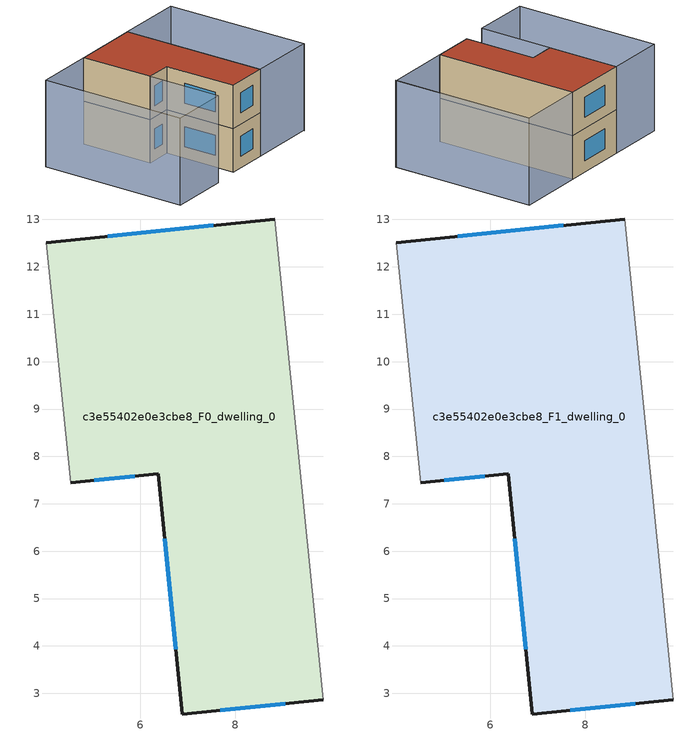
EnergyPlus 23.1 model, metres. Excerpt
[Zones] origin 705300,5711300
c3e55402e0e3cbe8_F0_dwelling_0
 floor ground (EU_floor_Construction): 8.83,13.01 9.85,2.86 6.89,2.56 6.38,7.63 4.53,7.45 4.02,12.51 z0
 wall outside (EU_wall_Construction): 4.53,7.45 6.38,7.63 6.89,2.56 9.85,2.86 / 8.83,13.01 4.02,12.51 z0:3
 wall adiabatic (EU_wall_Construction): 4.02,12.51 4.53,7.45 / 9.85,2.86 8.83,13.01 z0:3
 window (EU_Window_Construction): 5.03,7.5 5.88,7.58 / 7.53,12.88 5.31,12.65 / 7.69,2.64 9.05,2.78 / 6.51,6.27 6.75,3.93 z0.81:2.19
c3e55402e0e3cbe8_F1_dwelling_0
 floor to c3e55402e0e3cbe8_F0_dwelling_0 (EU_floor_Construction): 8.83,13.01 9.85,2.86 6.88,2.56 6.38,7.63 4.53,7.45 4.02,12.51 z3
 wall outside (EU_wall_Construction): 4.53,7.45 6.38,7.63 6.89,2.56 9.85,2.86 / 8.83,13.01 4.02,12.51 z3:6
 wall adiabatic (EU_wall_Construction): 4.02,12.51 4.53,7.45 / 9.85,2.86 8.83,13.01 z3:6
 window (EU_Window_Construction): 5.03,7.5 5.88,7.58 / 7.53,12.88 5.31,12.65 / 7.69,2.64 9.05,2.78 / 6.51,6.27 6.75,3.93 z3.81:5.19
 roof outside (EU_roof_Construction): 9.85,2.86 8.83,13.01 4.02,12.51 4.53,7.45 6.38,7.63 6.89,2.56 z6
shading: 14.67,3.31 13.65,13.49 / 8.83,13.01 13.65,13.49 / 13.65,13.49 14.67,3.35 / 14.67,3.35 9.85,2.86 / 9.85,2.86 8.83,13.01 / -0.17,12.1 0.87,1.83 / 0.86,1.83 -0.17,12.1 / -0.17,12.1 4.02,12.52 / 4.02,12.52 5.05,2.25 / 5.05,2.25 0.86,1.83 z0:6
[Building]
EU S2 Campaign: North Axis=0; Terrain=City; Solar Distribution=FullExterior
[Site:Location]
London: Latitude=51.5; Longitude=-0.5; Time Zone=0; Elevation=25
[SizingPeriod:WeatherFileDays]
AnnualSizingPeriod: Begin Month=1; Begin Day of Month=1; End Month=12; End Day of Month=31; Day of Week for Start Day=Monday; Use Weather File Daylight Saving Period=No; Use Weather File Rain and Snow Indicators=No
[MATERIAL]
EU_InternalMass_Material: Roughness=MediumRough; Thickness=0.1; Conductivity=1; Density=1800; Specific Heat=900; Thermal Absorptance=0.9; Solar Absorptance=0.7; Visible Absorptance=0.7
[MATERIAL:NOMASS] Roughness=MediumRough; Thermal Absorptance=0.9; Solar Absorptance=0.7; Visible Absorptance=0.7
Name | Thermal Resistance
EU_wall_NoMass | 0.555556
EU_roof_NoMass | 0.510204
EU_floor_NoMass | 1.68919
[WINDOWMATERIAL:SIMPLEGLAZINGSYSTEM]
EU_Window_SimpleGlazing: UFactor=3.96; Solar Heat Gain Coefficient=0.85; Visible Transmittance=0.85
[CONSTRUCTION]
EU_wall_Construction: EU_wall_NoMass
EU_roof_Construction: EU_roof_NoMass
EU_floor_Construction: EU_floor_NoMass
EU_Window_Construction: EU_Window_SimpleGlazing
EU_InternalMass_Construction: EU_InternalMass_Material
[ZONE] Type=1; Multiplier=1; Ceiling Height=autocalculate; Floor Area=autocalculate; Part of Total Floor Area=Yes
Name | Volume
c3e55402e0e3cbe8_F0_dwelling_0 | 119.665
c3e55402e0e3cbe8_F1_dwelling_0 | 119.667
[INTERNALMASS] Construction=EU_InternalMass_Construction; Surface Area=39.8884
Name | Zone or ZoneList
c3e55402e0e3cbe8_F0_dwelling_0_EU_InternalMass | c3e55402e0e3cbe8_F0_dwelling_0
c3e55402e0e3cbe8_F1_dwelling_0_EU_InternalMass | c3e55402e0e3cbe8_F1_dwelling_0
[OTHEREQUIPMENT] Fuel Type=Electricity; Design Level Calculation Method=Watts/Area; Power per Zone Floor Area=1; Fraction Latent=0; Fraction Radiant=0; Fraction Lost=0; Carbon Dioxide Generation Rate=0; EndUse Subcategory=EU_Step8_InternalGains
Name | Zone or ZoneList or Space or SpaceList | Schedule
EU_Step8_InternalGain_c3e55402e0e3cbe8_F0_dwelling_0_f000 | c3e55402e0e3cbe8_F0_dwelling_0 | EU_Step8_GainSchedule_c3e55402e0e3cbe8_F0_dwelling_0_f000
EU_Step8_InternalGain_c3e55402e0e3cbe8_F1_dwelling_0_f000 | c3e55402e0e3cbe8_F1_dwelling_0 | EU_Step8_GainSchedule_c3e55402e0e3cbe8_F1_dwelling_0_f000
[ZONEVENTILATION:DESIGNFLOWRATE] Schedule=EU_AlwaysOn; Design Flow Rate Calculation Method=AirChanges/Hour; Air Changes per Hour=0.48; Ventilation Type=Natural; Fan Pressure Rise=0; Fan Total Efficiency=1; Constant Term Coefficient=1; Temperature Term Coefficient=0; Velocity Term Coefficient=0; Velocity Squared Term Coefficient=0; Minimum Indoor Temperature=-100; Maximum Indoor Temperature=100; Delta Temperature=-100; Minimum Outdoor Temperature=-100; Maximum Outdoor Temperature=100; Maximum Wind Speed=40
Name | Zone or ZoneList or Space or SpaceList
EU_ConstantAir_c3e55402e0e3cbe8_F0_dwelling_0 | c3e55402e0e3cbe8_F0_dwelling_0
EU_ConstantAir_c3e55402e0e3cbe8_F1_dwelling_0 | c3e55402e0e3cbe8_F1_dwelling_0
[HVACTEMPLATE:THERMOSTAT] Constant Heating Setpoint=20; Constant Cooling Setpoint=50
EU_HeatOnly_c3e55402e0e3cbe8_F0_dwelling_0; EU_HeatOnly_c3e55402e0e3cbe8_F1_dwelling_0
[HVACTEMPLATE:ZONE:IDEALLOADSAIRSYSTEM] System Availability Schedule=EU_AlwaysOn; Maximum Heating Supply Air Temperature=50; Minimum Cooling Supply Air Temperature=13; Maximum Heating Supply Air Humidity Ratio=0.0156; Minimum Cooling Supply Air Humidity Ratio=0.0077; Heating Limit=NoLimit; Cooling Limit=NoLimit; Heating Availability Schedule=EU_AlwaysOn; Cooling Availability Schedule=EU_CoolingOff; Dehumidification Control Type=ConstantSensibleHeatRatio; Cooling Sensible Heat Ratio=0.7; Dehumidification Setpoint=60; Humidification Control Type=None; Humidification Setpoint=30; Outdoor Air Method=None; Outdoor Air Flow Rate per Person=0.00944; Outdoor Air Flow Rate per Zone Floor Area=0; Outdoor Air Flow Rate per Zone=0; Demand Controlled Ventilation Type=None; Outdoor Air Economizer Type=NoEconomizer; Heat Recovery Type=None; Sensible Heat Recovery Effectiveness=0.7; Latent Heat Recovery Effectiveness=0.65
Name | Template Thermostat
c3e55402e0e3cbe8_F0_dwelling_0 | EU_HeatOnly_c3e55402e0e3cbe8_F0_dwelling_0
c3e55402e0e3cbe8_F1_dwelling_0 | EU_HeatOnly_c3e55402e0e3cbe8_F1_dwelling_0
[SIZING:ZONE] Zone Cooling Design Supply Air Temperature Input Method=SupplyAirTemperature; Zone Cooling Design Supply Air Temperature=13; Zone Heating Design Supply Air Temperature Input Method=SupplyAirTemperature; Zone Heating Design Supply Air Temperature=50; Zone Cooling Design Supply Air Humidity Ratio=0.008; Zone Heating Design Supply Air Humidity Ratio=0.008; Cooling Design Air Flow Method=DesignDay; Cooling Design Air Flow Rate=0; Cooling Minimum Air Flow per Zone Floor Area=0.000762; Cooling Minimum Air Flow=0; Cooling Minimum Air Flow Fraction=0.2; Heating Design Air Flow Method=DesignDay; Heating Design Air Flow Rate=0; Heating Maximum Air Flow per Zone Floor Area=0.002032; Heating Maximum Air Flow=0.141576; Heating Maximum Air Flow Fraction=0.3; Account for Dedicated Outdoor Air System=No; Dedicated Outdoor Air System Control Strategy=NeutralSupplyAir; Dedicated Outdoor Air Low Setpoint Temperature for Design=autosize; Dedicated Outdoor Air High Setpoint Temperature for Design=autosize; Zone Load Sizing Method=Sensible Load Only No Latent Load; Zone Latent Cooling Design Supply Air Humidity Ratio Input Method=HumidityRatioDifference; Zone Cooling Design Supply Air Humidity Ratio Difference=0.005; Zone Latent Heating Design Supply Air Humidity Ratio Input Method=HumidityRatioDifference; Zone Humidification Design Supply Air Humidity Ratio Difference=0.005
c3e55402e0e3cbe8_F0_dwelling_0; c3e55402e0e3cbe8_F1_dwelling_0
[SCHEDULE:CONSTANT]
Name | Hourly Value
EU_AlwaysOn | 1
EU_CoolingOff | 0
[SCHEDULE:FILE] Column Number=1; Rows to Skip at Top=0; Number of Hours of Data=8760; Column Separator=Comma; Interpolate to Timestep=No; Minutes per Item=60; Adjust Schedule for Daylight Savings=Yes
Name | File
EU_Step8_GainSchedule_c3e55402e0e3cbe8_F0_dwelling_0_f000 | ../../schedules/c3e55402e0e3cbe8/c3e55402e0e3cbe8_F0_dwelling_0_f000_gain.csv
EU_Step8_GainSchedule_c3e55402e0e3cbe8_F1_dwelling_0_f000 | ../../schedules/c3e55402e0e3cbe8/c3e55402e0e3cbe8_F1_dwelling_0_f000_gain.csv
